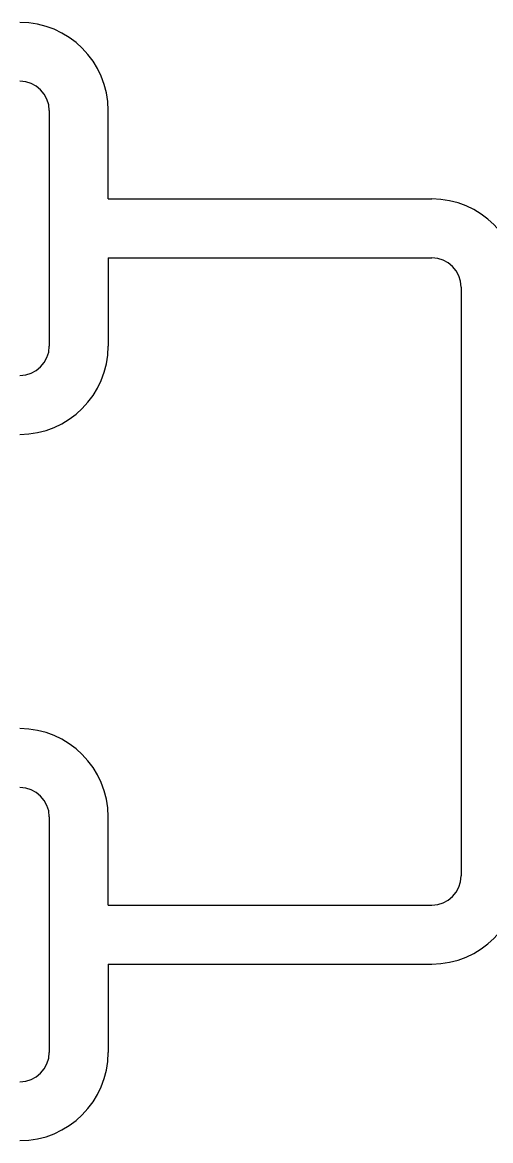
# Model space of a CAD drawing. Extents: x -119394 to 128420, y 74496 to 185496.
# Drawn here: x 46682 to 47080, y 112321 to 113271 of the extents above; entities that cross this region are included whole.
import ezdxf

# ---------------------------------------------------------------- set-up
doc = ezdxf.new("R2010")
doc.units = 13
doc.layers.add('CL - Main', color=150, linetype='Continuous')

msp = doc.modelspace()

# ---------------------------------------------------------------- linework, layer by layer
at = {"layer": 'CL - Main'}
for p, q in [((46705.29, 113195.86), (46705.29, 112995.86)), ((46755.29, 113120.86), (46755.29, 113195.86)), ((46755.29, 113120.86), (47030.29, 113120.86)), ((46755.29, 113070.86), (46755.29, 112995.86)), ((46755.29, 113070.86), (47030.29, 113070.86)), ((47055.29, 113045.86), (47055.29, 112545.86)), ((46705.29, 112595.86), (46705.29, 112395.86)), ((46755.29, 112520.86), (46755.29, 112595.86)), ((46755.29, 112520.86), (47030.29, 112520.86)), ((46755.29, 112470.86), (46755.29, 112395.86)), ((46755.29, 112470.86), (47030.29, 112470.86))]:
    msp.add_line(p, q, dxfattribs=at)
for centre, radius, start, end in [((46680.29, 113195.86), 75, 0, 90), ((46680.29, 113195.86), 25, 0, 90), ((47030.29, 113045.86), 75, 0, 90), ((47030.29, 113045.86), 25, 0, 90), ((46680.29, 112995.86), 25, 270, 0), ((46680.29, 112995.86), 75, 270, 0), ((46680.29, 112595.86), 75, 0, 90), ((46680.29, 112595.86), 25, 0, 90), ((47030.29, 112545.86), 25, 270, 0), ((47030.29, 112545.86), 75, 270, 0), ((46680.29, 112395.86), 25, 270, 0), ((46680.29, 112395.86), 75, 270, 0)]:
    msp.add_arc(centre, radius, start, end, dxfattribs=at)

doc.saveas('drawing.dxf')
